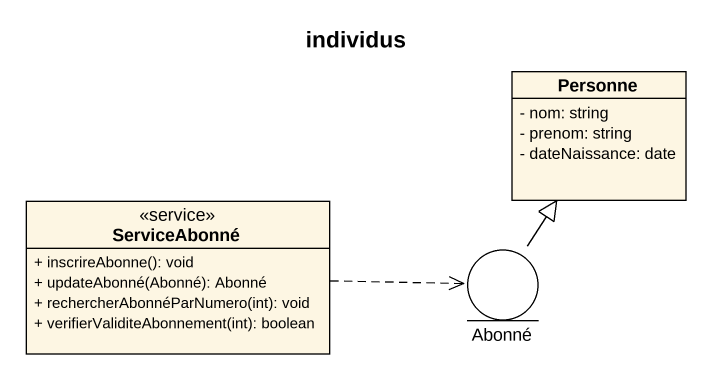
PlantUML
@startuml
title individus
allowmixing
hide circle
hide empty members
skinparam classAttributeIconSize 0
class Personne {
  - nom: string
  - prenom: string
  - dateNaissance: date
}
class ServiceAbonné <<service>> {
  + inscrireAbonne(): void
  + updateAbonné(Abonné): Abonné
  + rechercherAbonnéParNumero(int): void
  + verifierValiditeAbonnement(int): boolean
}
entity Abonné
ServiceAbonné .right.> Abonné
Abonné -up-|> Personne
@enduml
